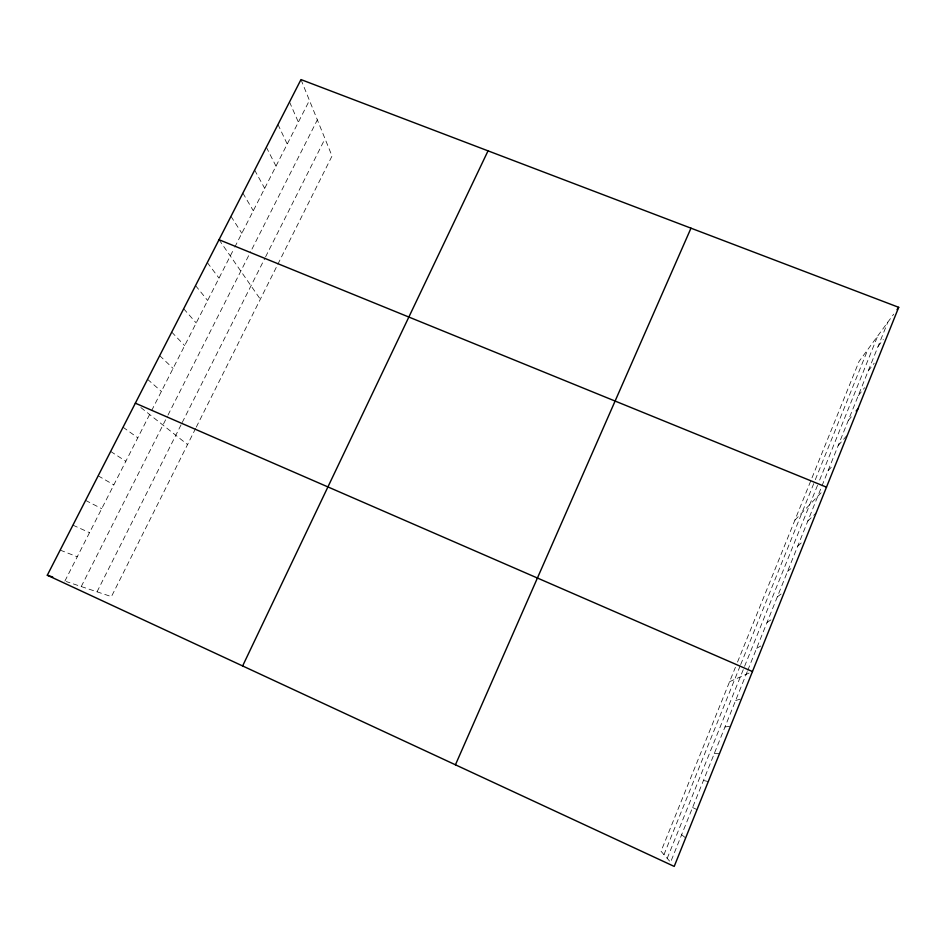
<?xml version="1.0" encoding="UTF-8"?>
<svg xmlns="http://www.w3.org/2000/svg" width="946" height="946" viewBox="0 0 946 946"><rect width="100%" height="100%" fill="white"/><g stroke="black" fill="none" stroke-linecap="round" stroke-linejoin="round"><path stroke-width="0.71" stroke-dasharray="4.73 3.55" d="M667.214 858.353L818.562 482.744M819.674 480.012L877.711 335.972M747.257 671.601L670.572 862.232L661.041 851.258L735.409 667.297M747.813 670.229L887.821 322.16M737.525 662.058L859.051 361.431L893.686 314.178M663.974 854.64L740.15 665.913M740.694 664.565L814.79 481.006M815.322 479.681L867.943 349.299M195.645 428.396L111.427 596.619L66.267 581.554M196.271 427.154L332.034 156.019L300.982 79.582M97.036 591.818L181.608 423.749M182.247 422.46L264.951 258.128M265.578 256.874L325.022 138.743M81.25 586.544L167.359 416.346M167.986 415.093L250.666 251.671M251.979 249.082L317.348 119.87M64.884 581.092L150.934 411.948M151.596 410.659L234.147 248.396M234.785 247.143L309.437 100.406M878.054 346.473L883.339 339.448M868.192 370.962L874.187 363.229M858.27 395.641L864.609 387.718M848.266 420.497L853.54 414.159M838.191 445.554L846.599 435.858M828.034 470.789L832.551 465.834M794.912 520.123L822.63 491.199M807.801 521.104L816.162 512.898M797.715 546.161L801.735 542.496M787.569 571.419L790.856 568.641M777.328 596.855L783.631 592.09M767.017 622.492L772.858 618.601M756.623 648.317L762.18 645.207M729.591 681.688L752.46 671.542M735.61 700.56L741.558 698.716M724.979 726.989L730.548 726.114M714.265 753.619L719.468 753.726M703.469 780.462L708.294 781.562M60.154 550.099L77.253 556.78M72.925 525.16L89.527 532.645M692.59 807.506L697.025 809.622M85.589 500.399L101.719 508.676M98.171 475.826L113.827 484.884M110.658 451.443L125.842 461.258M123.051 427.225L137.785 437.809M681.628 834.762L685.673 837.908M140.848 407.549L187.544 444.585M147.564 379.322L161.399 391.384M159.685 355.637L173.083 368.42M171.723 332.117L184.683 345.609M183.678 308.763L196.2 322.964M195.538 285.586L207.647 300.473M207.316 262.562L219.011 278.148M219.023 239.716L260.327 299.232M230.978 216.338L241.845 233.272M242.862 193.126L253.303 210.733M254.651 170.091L264.691 188.36M266.358 147.221L275.996 166.141M277.982 124.505L287.217 144.076M289.523 101.967L298.368 122.164"/><path stroke-width="1.42" d="M898.7 307.32L674.214 866.418L47.3 575.227L300.982 79.582L898.7 307.32L897.033 309.614M455.44 764.794L690.982 228.175M242.625 665.949L488.03 150.852M856.165 411.002L857.927 408.885M47.3 575.227L52.716 577.025M219.023 239.716L826.497 487.166M135.349 403.185L752.46 671.542"/></g></svg>
